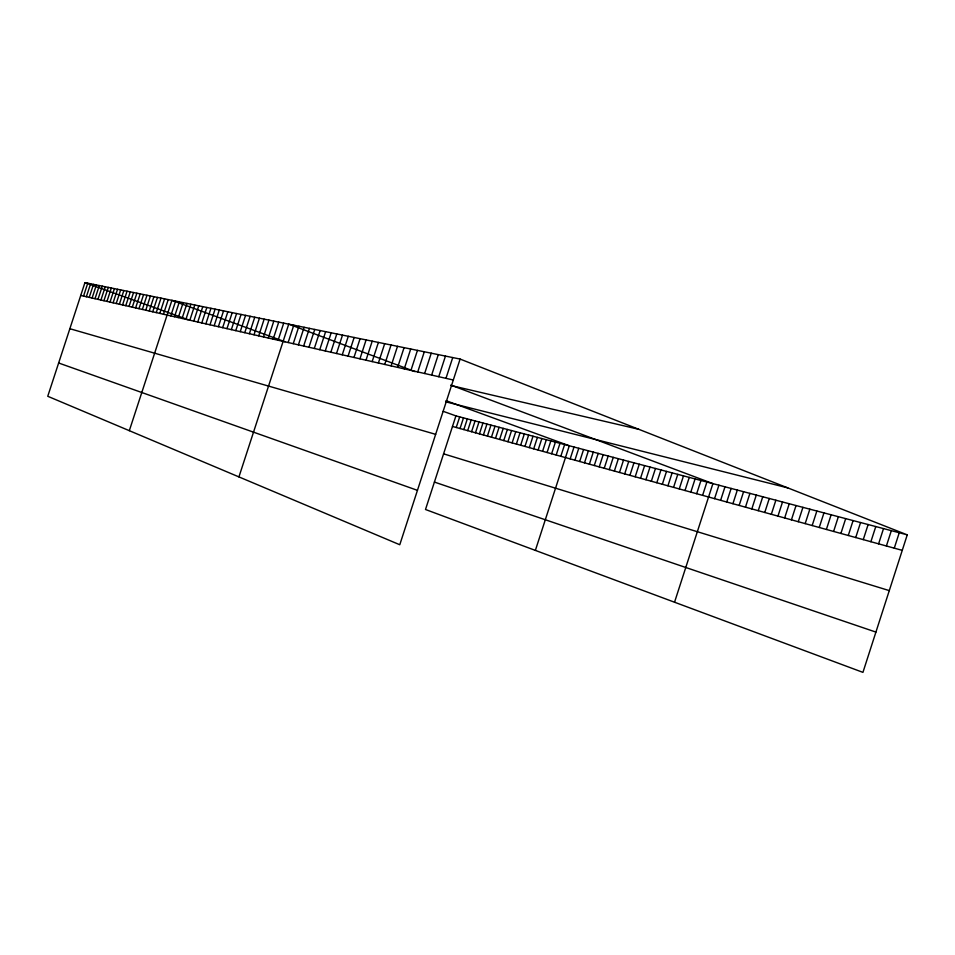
<?xml version="1.0" encoding="UTF-8"?>
<svg xmlns="http://www.w3.org/2000/svg" width="955" height="955" viewBox="0 0 955 955"><rect width="100%" height="100%" fill="white"/><g stroke="black" fill="none" stroke-linecap="round" stroke-linejoin="round"><path stroke-width="1.43" d="M656.813 482.741L660.956 469.932M662.34 484.269L666.506 471.4M667.927 485.809L672.117 472.88M673.573 487.36L677.775 474.36M679.268 488.924L683.482 475.877M685.01 490.512L689.259 477.393M690.811 492.112L695.085 478.933M696.673 493.723L700.958 480.472M702.593 495.358L706.903 482.048M674.54 602.223L712.896 483.624L450.927 385.128M714.567 498.653L718.912 485.212M720.619 500.325L724.988 486.811M726.743 502.008L731.136 488.423M732.915 503.703L737.332 490.058M739.158 505.422L743.587 491.718M745.461 507.165L749.914 493.377M751.824 508.92L756.3 495.06M758.258 510.686L762.759 496.767M764.764 512.477L769.276 498.486M771.318 514.291L775.866 500.217M777.955 516.118L782.527 501.972M784.664 517.956L789.248 503.751M791.432 519.83L796.04 505.541M798.273 521.717L802.916 507.344M805.184 523.615L809.852 509.17M812.18 525.537L816.859 511.021M819.247 527.482L823.95 512.895M826.385 529.452L831.125 514.781M833.608 531.446L838.359 516.691M840.901 533.451L845.688 518.625M848.279 535.48L853.09 520.571M855.728 537.546L860.562 522.54M863.272 539.611L868.131 524.534M870.888 541.712L875.783 526.551M878.6 543.837L883.518 528.593M886.395 545.985L891.337 530.658M894.274 548.158L899.252 532.735M907.25 534.848L862.938 672.368L425.5 509.493L455.917 415.891L907.25 534.848L460.107 359.068L84.935 282.632L47.75 396.277L399.775 544.744L460.107 359.068M353.971 357.457L360.083 338.691M359.951 358.817L366.099 339.908M366.016 360.19L372.211 341.162M372.163 361.587L378.395 342.415M378.395 362.995L384.674 343.693M384.722 364.44L391.049 344.994M391.132 365.896L397.507 346.307M397.638 367.365L404.061 347.644M404.252 368.869L410.71 349.005M410.948 370.385L417.454 350.378M417.741 371.925L424.307 351.774M424.641 373.501L431.254 353.183M431.648 375.088L438.297 354.627M438.763 376.7L445.46 356.084M445.973 378.335L452.73 357.564M456.239 427.482L459.689 416.893M460.035 428.532L463.485 417.884M463.844 429.583L467.317 418.899M467.699 430.645L471.185 419.913M471.579 431.708L475.077 420.94M475.483 432.794L478.992 421.979M479.434 433.88L482.955 423.017M483.397 434.967L486.943 424.068M487.408 436.077L490.966 425.13M491.443 437.187L495.012 426.205M495.514 438.309L499.095 427.279M499.62 439.431L503.213 428.365M503.763 440.577L507.368 429.452M507.929 441.723L511.558 430.562M512.131 442.881L515.772 431.672M516.38 444.051L520.033 432.794M520.654 445.233L524.319 433.928M524.964 446.415L528.652 435.062M529.321 447.62L533.009 436.22M533.702 448.826L537.414 437.378M538.119 450.044L541.855 438.548M542.583 451.273L546.332 439.73M547.084 452.515L550.844 440.912M551.62 453.768L555.404 442.117M556.192 455.022L559.988 443.323M560.812 456.299L564.62 444.541M535.373 550.402L569.299 445.782L446.045 400.67M570.171 458.877L574.015 447.024M574.91 460.179L578.766 448.277M579.685 461.492L583.565 449.542M584.508 462.817L588.399 450.808M589.378 464.166L593.282 452.097M594.285 465.515L598.212 453.398M599.239 466.876L603.178 454.711M604.24 468.26L608.192 456.024M609.278 469.645L613.253 457.361M614.363 471.054L618.363 458.71M619.509 472.462L623.52 460.071M624.689 473.895L628.724 461.432M629.918 475.327L633.965 462.817M635.194 476.784L639.265 464.214M640.53 478.252L644.613 465.622M645.902 479.732L650.009 467.055M651.334 481.236L655.464 468.487M83.539 296.086L87.753 283.205M86.368 296.73L90.606 283.79M89.221 297.375L93.483 284.375M92.11 298.032L96.383 284.96M95.022 298.688L99.32 285.557M97.959 299.357L102.281 286.166M100.932 300.037L105.265 286.775M103.928 300.718L108.285 287.383M106.96 301.398L111.341 288.004M110.016 302.09L114.421 288.637M113.108 302.795L117.525 289.269M116.224 303.499L120.676 289.914M119.375 304.215L123.84 290.559M122.562 304.943L127.051 291.215M125.774 305.672L130.286 291.872M129.032 306.412L133.557 292.54M132.303 307.152L136.863 293.209M135.622 307.904L140.206 293.889M138.976 308.668L143.584 294.582M142.367 309.432L146.986 295.274M145.781 310.208L150.436 295.978M149.243 310.996L153.922 296.683M152.74 311.784L157.432 297.399M156.262 312.595L160.989 298.127M159.831 313.395L164.582 298.855M163.448 314.219L168.223 299.595M129.319 430.681L171.9 300.348L285.02 341.747M170.778 315.878L175.613 301.1M174.502 316.726L179.361 301.864M178.275 317.585L183.157 302.64M182.083 318.445L186.989 303.427M185.939 319.328L190.869 304.215M189.842 320.212L194.796 305.015M193.781 321.107L198.771 305.827M197.757 322.002L202.782 306.639M201.792 322.921L206.841 307.462M205.874 323.84L210.948 308.298M209.993 324.784L215.102 309.145M214.171 325.727L219.292 310.005M218.385 326.682L223.554 310.864M222.658 327.661L227.851 311.748M226.98 328.639L232.196 312.631M231.349 329.63L236.601 313.526M235.778 330.633L241.054 314.434M240.254 331.648L245.566 315.353M244.778 332.674L250.126 316.284M249.374 333.713L254.746 317.227M254.018 334.775L259.426 318.182M258.709 335.838L264.153 319.149M263.473 336.924L268.952 320.116M268.295 338.01L273.799 321.107M273.166 339.12L278.717 322.11M278.108 340.243L283.695 323.124M238.929 476.915L288.732 324.151L415.019 371.626M288.147 342.523L293.794 325.178M293.245 343.681L298.939 326.228M298.414 344.851L304.132 327.29M303.642 346.032L309.408 328.365M308.943 347.238L314.744 329.451M314.314 348.456L320.152 330.549M319.758 349.697L325.619 331.671M325.261 350.939L331.182 332.794M330.848 352.216L336.805 333.94M336.518 353.493L342.499 335.11M342.26 354.794L348.288 336.279M348.074 356.12L354.138 337.473M80.733 295.453L453.303 380.006M450.665 385.426L638.764 429.296M445.639 401.792L787.791 487.886M452.479 426.455L902.248 550.355M69.858 328.711L435.647 434.334M443.586 453.84L889.284 590.608M434.406 482.072L875.914 632.091M58.637 362.995L417.442 490.345M84.935 282.632L188.171 319.71M443.227 411.33L455.917 415.891"/></g></svg>
